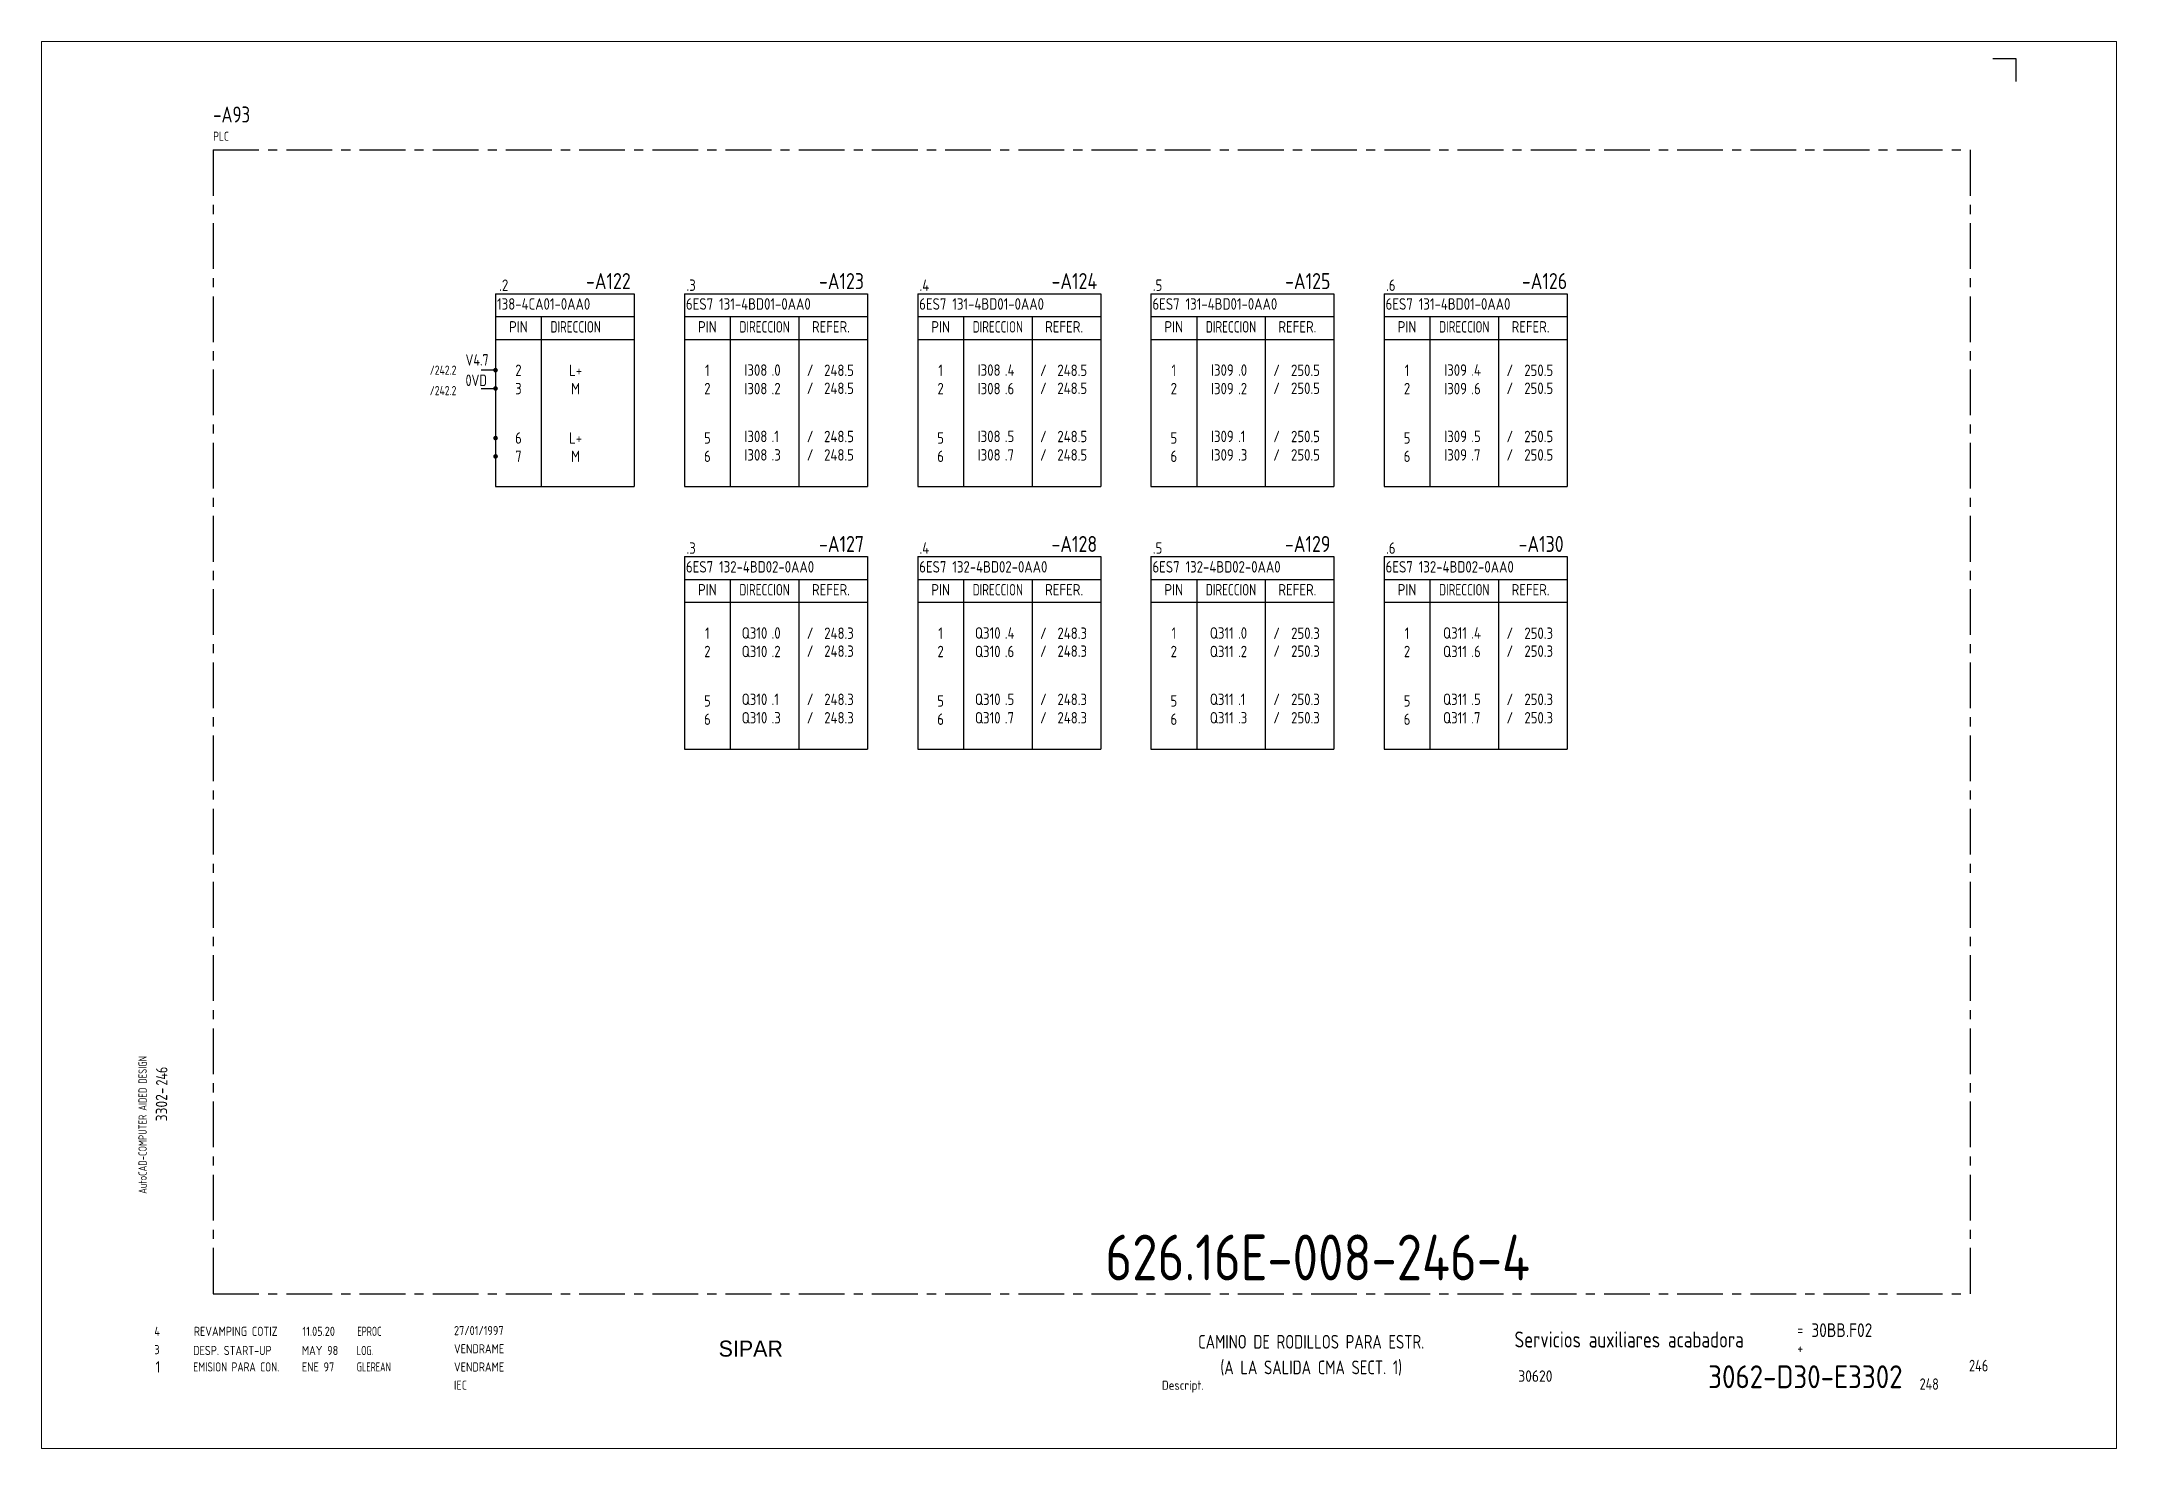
# Paper-space layout 'Presentación1' of a CAD drawing. Extents: x -12 to 442, y -7 to 301.
# The model-space entities are those that its viewports show. They can reach past a viewport. Long polylines and large blocks are cut down to what shows.
import ezdxf
from ezdxf.enums import TextEntityAlignment as Align

# ---------------------------------------------------------------- set-up
doc = ezdxf.new("R2010")
doc.units = 0
doc.header["$LTSCALE"] = 8
doc.header["$MEASUREMENT"] = 0
doc.linetypes.add('CENTER', pattern=[2, 1.25, -0.25, 0.25, -0.25])
doc.layers.get('0').update_dxf_attribs({"linetype": 'CONTINUOUS'})
doc.layers.add('CART', color=7, linetype='CONTINUOUS')
doc.styles.add('DIN', font='DIN', dxfattribs={"width": 0.85})
doc.styles.add('UNIV', font='UNIV')

# ---------------------------------------------------------------- blocks, each defined once
blk = doc.blocks.new('WB-FG100')
at = {"layer": 'CART', "color": 1}
for p, q in [((415, 297), (420, 297)), ((420, 297), (420, 292))]:
    blk.add_line(p, q, dxfattribs=at)
at = {"layer": 'CART', "color": 1, "style": 'DIN', "width": 0.8}
blk.add_text('AutoCAD-COMPUTER AIDED DESIGN', height=1.8, rotation=90, dxfattribs=at).set_placement((11.47, 48.84))
at = {"layer": 'CART', "color": 3, "style": 'DIN', "width": 0.8}
for s, p in [('=', (372.24, 17.91)), ('+', (372.24, 13.87))]:
    blk.add_text(s, height=2.5, dxfattribs=at).set_placement(p)
at = {"layer": 'CART', "color": 7, "style": 'DIN', "width": 0.9}
blk.add_attdef('FILE', text='', height=2.5, rotation=90, dxfattribs=at).set_placement((15.95, 68.38), align=Align.CENTER)
for tag, p in [('MOD-3', (13.92, 19)), ('MOD-2', (13.92, 15)), ('MOD-1', (13.92, 11)), ('NR.COMMESSA', (315, 9))]:
    blk.add_attdef(tag, text='', height=2.5, dxfattribs=at).set_placement(p, align=Align.MIDDLE)
at = {"layer": 'CART', "color": 7, "style": 'DIN'}
for tag, width, p in [('REV-3', 0.9, (21.66, 19)), ('DATA-3', 0.9, (45.37, 19)), ('NOME-3', 0.9, (57.37, 19)), ('REV-2', 0.9, (21.66, 15)), ('DATA-2', 0.9, (45.37, 15)), ('NOME-2', 0.9, (57.37, 15)), ('REV-1', 0.9, (21.66, 11)), ('DATA-1', 0.9, (45.37, 11)), ('NOME-1', 0.7, (57.37, 11))]:
    blk.add_attdef(tag, text='', height=2, dxfattribs=dict(at, width=width)).set_placement(p, align=Align.MIDDLE_LEFT)
at = {"layer": 'CART', "color": 7, "style": 'DIN', "width": 0.9}
for tag, p, height in [('DATA', (78.64, 17.94), 2), ('ESECUTORE', (78.64, 13.97), 2), ('CONTROLLORE', (78.64, 9.99), 2), ('NORMA', (78.64, 6.01), 2), ('SEGUE', (398.93, 5.65), 2.8)]:
    blk.add_attdef(tag, p, '', height=height, dxfattribs=at)
at = {"layer": 'CART', "color": 2, "style": 'DIN', "width": 0.9}
for tag, p in [('TITOLO-1/3', (266.5, 18.23)), ('TITOLO-2/3', (266.5, 13.18)), ('TITOLO-1/2', (266.5, 15.73)), ('TITOLO-3/3', (266.5, 8.13)), ('TITOLO-2/2', (266.5, 10.68))]:
    blk.add_attdef(tag, text='', height=3.5, dxfattribs=at).set_placement(p, align=Align.MIDDLE)
at = {"layer": 'CART', "color": 3, "style": 'DIN', "width": 0.9}
blk.add_attdef('ASSIEME', text='', height=3.5, dxfattribs=at).set_placement((334, 17), align=Align.MIDDLE)
at = {"layer": 'CART', "color": 3, "style": 'DIN', "width": 0.85}
for tag, p in [('=', (375.33, 16.63)), ('+', (375.33, 12.76))]:
    blk.add_attdef(tag, text='', height=3, dxfattribs=at).set_placement(p, align=Align.BOTTOM_LEFT)
at = {"layer": 'CART', "color": 2, "style": 'DIN', "width": 0.9}
blk.add_attdef('DISEGNO', text='', height=5, dxfattribs=at).set_placement((395.27, 6.35), align=Align.RIGHT)
at = {"layer": 'CART', "color": 3, "style": 'DIN', "width": 0.9}
blk.add_attdef('FOGLIO', text='', height=2.8, dxfattribs=at).set_placement((414.2, 9.56), align=Align.RIGHT)
at = {"layer": 'CART', "color": 1, "style": 'DIN', "width": 0.9}
blk.add_attdef('TIPOLOGIA', (233.37, 6), '', height=2, dxfattribs=at)
blk = doc.blocks.new('DESP')
at = {"linetype": 'Continuous', "style": 'DIN'}
for s, width, p in [('DESP. START-UP', 0.85, (21.62, 17.59)), ('MAY 98', 0.85, (45.38, 17.59)), ('LOG.', 0.7, (57.38, 17.59))]:
    blk.add_text(s, height=2, dxfattribs=dict(at, width=width)).set_placement(p)

msp = doc.modelspace()

# ---------------------------------------------------------------- linework, layer by layer
at = {"color": 3, "linetype": 'CENTER'}
for p, q in [((606, 277), (990, 277)), ((606, 277), (606, 27)), ((990, 277), (990, 27)), ((606, 27), (990, 27))]:
    msp.add_line(p, q, dxfattribs=at)
at = {"color": 3}
for p, q in [((667.72, 245.59), (667.72, 203.46)), ((667.72, 245.59), (698.04, 245.59)), ((698.04, 245.59), (698.04, 203.46)), ((709.02, 245.59), (749.02, 245.59)), ((709.02, 245.59), (709.02, 203.46)), ((749.02, 245.59), (749.02, 203.46)), ((760, 245.59), (760, 203.46)), ((760, 245.59), (800, 245.59)), ((800, 245.59), (800, 203.46)), ((810.97, 245.59), (850.97, 245.59)), ((810.97, 245.59), (810.97, 203.46)), ((850.97, 245.59), (850.97, 203.46)), ((861.95, 245.59), (901.95, 245.59)), ((861.95, 245.59), (861.95, 203.46)), ((901.95, 245.59), (901.95, 203.46)), ((667.72, 240.59), (698.04, 240.59)), ((677.72, 240.59), (677.72, 203.46)), ((709.02, 240.59), (749.02, 240.59)), ((719.02, 240.59), (719.02, 203.46)), ((734.02, 240.59), (734.02, 203.46)), ((760, 240.59), (800, 240.59)), ((770, 240.59), (770, 203.46)), ((785, 240.59), (785, 203.46)), ((810.97, 240.59), (850.97, 240.59)), ((820.97, 240.59), (820.97, 203.46)), ((835.97, 240.59), (835.97, 203.46)), ((861.95, 240.59), (901.95, 240.59)), ((871.95, 240.59), (871.95, 203.46)), ((886.95, 240.59), (886.95, 203.46)), ((667.72, 235.59), (698.04, 235.59)), ((709.02, 235.59), (749.02, 235.59)), ((760, 235.59), (800, 235.59)), ((810.97, 235.59), (850.97, 235.59)), ((861.95, 235.59), (901.95, 235.59)), ((667.72, 203.46), (698.04, 203.46)), ((709.02, 203.46), (749.02, 203.46)), ((760, 203.46), (800, 203.46)), ((810.97, 203.46), (850.97, 203.46)), ((861.95, 203.46), (901.95, 203.46)), ((709.02, 188.13), (709.02, 146)), ((709.02, 188.13), (749.02, 188.13)), ((749.02, 188.13), (749.02, 146)), ((760, 188.13), (800, 188.13)), ((760, 188.13), (760, 146)), ((800, 188.13), (800, 146)), ((810.97, 188.13), (850.97, 188.13)), ((810.97, 188.13), (810.97, 146)), ((850.97, 188.13), (850.97, 146)), ((861.95, 188.13), (901.95, 188.13)), ((861.95, 188.13), (861.95, 146)), ((901.95, 188.13), (901.95, 146)), ((709.02, 183.13), (749.02, 183.13)), ((719.02, 183.13), (719.02, 146)), ((734.02, 183.13), (734.02, 146)), ((760, 183.13), (800, 183.13)), ((770, 183.13), (770, 146)), ((785, 183.13), (785, 146)), ((810.97, 183.13), (850.97, 183.13)), ((820.97, 183.13), (820.97, 146)), ((835.97, 183.13), (835.97, 146)), ((861.95, 183.13), (901.95, 183.13)), ((871.95, 183.13), (871.95, 146)), ((886.95, 183.13), (886.95, 146)), ((709.02, 178.13), (749.02, 178.13)), ((760, 178.13), (800, 178.13)), ((810.97, 178.13), (850.97, 178.13)), ((861.95, 178.13), (901.95, 178.13)), ((709.02, 146), (749.02, 146)), ((760, 146), (800, 146)), ((810.97, 146), (850.97, 146)), ((861.95, 146), (901.95, 146))]:
    msp.add_line(p, q, dxfattribs=at)
for p, q in [((667.72, 228.87), (664.6, 228.87)), ((664.6, 224.87), (667.72, 224.87))]:
    msp.add_line(p, q)
at = {"linetype": 'Continuous', "const_width": 0.5}
for points in [[(667.47, 228.87, 1), (667.97, 228.87, 1)], [(667.47, 224.87, 1), (667.97, 224.87, 1)], [(667.47, 214.03, 1), (667.97, 214.03, 1)], [(667.47, 210.03, 1), (667.97, 210.03, 1)]]:
    msp.add_lwpolyline(points, format="xyb", close=True, dxfattribs=at)

# ---------------------------------------------------------------- block references
at = {"linetype": 'Continuous'}
msp.add_blockref('DESP', (580, -4), dxfattribs=at)
at = {"layer": 'CART'}
ref = msp.add_blockref('WB-FG100', (580, 0), dxfattribs=at)
ref.add_attrib('TIPOLOGIA', 'Descript.', (813.37, 6), dxfattribs={"color": 1, "height": 2, "style": 'DIN', "width": 0.9})
ref.add_attrib('ASSIEME', 'Servicios auxiliares acabadora', dxfattribs={"color": 3, "height": 3.5, "style": 'DIN', "width": 0.8}).set_placement((915.5, 17), align=Align.MIDDLE)
ref.add_attrib('=', '30BB.F02', dxfattribs={"color": 3, "height": 3, "style": 'DIN', "width": 0.85}).set_placement((955.33, 16.63), align=Align.BOTTOM_LEFT)
ref.add_attrib('NR.COMMESSA', '30620', dxfattribs={"color": 7, "height": 2.5, "style": 'DIN', "width": 0.9}).set_placement((895, 9), align=Align.MIDDLE)
ref.add_attrib('DISEGNO', '3062-D30-E3302', dxfattribs={"color": 2, "height": 5, "style": 'DIN', "width": 0.9}).set_placement((975.27, 6.35), align=Align.RIGHT)
ref.add_attrib('DATA', '27/01/1997', (658.64, 17.94), dxfattribs={"color": 7, "height": 2, "style": 'DIN', "width": 0.85})
ref.add_attrib('ESECUTORE', 'VENDRAME', (658.64, 13.97), dxfattribs={"color": 7, "height": 2, "style": 'DIN', "width": 0.85})
ref.add_attrib('CONTROLLORE', 'VENDRAME', (658.64, 9.99), dxfattribs={"color": 7, "height": 2, "style": 'DIN', "width": 0.85})
ref.add_attrib('NORMA', 'IEC', (658.64, 6.01), dxfattribs={"color": 7, "height": 2, "style": 'DIN', "width": 0.85})
ref.add_attrib('MOD-1', '1', dxfattribs={"color": 7, "height": 2.5, "style": 'DIN', "width": 0.9}).set_placement((593.92, 11), align=Align.MIDDLE)
ref.add_attrib('REV-1', 'EMISION PARA CON.', dxfattribs={"color": 7, "height": 2, "style": 'DIN', "width": 0.8}).set_placement((601.66, 11), align=Align.MIDDLE_LEFT)
ref.add_attrib('DATA-1', 'ENE 97', dxfattribs={"color": 7, "height": 2, "style": 'DIN', "width": 0.85}).set_placement((625.37, 11), align=Align.MIDDLE_LEFT)
ref.add_attrib('NOME-1', 'GLEREAN', dxfattribs={"color": 7, "height": 2, "style": 'DIN', "width": 0.7}).set_placement((637.37, 11), align=Align.MIDDLE_LEFT)
ref.add_attrib('FILE', '3302-', dxfattribs={"color": 7, "height": 2.5, "rotation": 90, "style": 'DIN', "width": 0.9}).set_placement((595.95, 68.38), align=Align.CENTER)

# ---------------------------------------------------------------- texts
at = {"color": 3, "style": 'DIN', "width": 0.8}
msp.add_text('-A93', height=3.5, dxfattribs=at).set_placement((606, 283))
at = {"style": 'DIN'}
for s, height, width, p in [('PLC', 2, 0.8, (606, 279)), ('138-4CA01-0AA0', 2.5, 0.85, (668.05, 242.09)), ('6ES7 131-4BD01-0AA0', 2.5, 0.85, (709.34, 242.09)), ('6ES7 131-4BD01-0AA0', 2.5, 0.85, (760.32, 242.09)), ('6ES7 131-4BD01-0AA0', 2.5, 0.85, (811.3, 242.09)), ('6ES7 131-4BD01-0AA0', 2.5, 0.85, (862.27, 242.09)), ('V4.7', 2.5, 0.8, (661.16, 229.87)), ('0VD', 2.5, 0.8, (661.16, 225.4)), ('.0', 2.5, 0.85, (728.05, 227.64)), ('.4', 2.5, 0.85, (779.03, 227.64)), ('.0', 2.5, 0.85, (830.01, 227.64)), ('.4', 2.5, 0.85, (880.99, 227.64)), ('.2', 2.5, 0.85, (728.05, 223.59)), ('.6', 2.5, 0.85, (779.03, 223.59)), ('.2', 2.5, 0.85, (830.01, 223.59)), ('.6', 2.5, 0.85, (880.99, 223.59)), ('.1', 2.5, 0.85, (728.05, 213.14)), ('.5', 2.5, 0.85, (779.03, 213.14)), ('.1', 2.5, 0.85, (830.01, 213.14)), ('.5', 2.5, 0.85, (880.99, 213.14)), ('.3', 2.5, 0.85, (728.05, 209.1)), ('.7', 2.5, 0.85, (779.03, 209.1)), ('.3', 2.5, 0.85, (830.01, 209.1)), ('.7', 2.5, 0.85, (880.99, 209.1)), ('6ES7 132-4BD02-0AA0', 2.5, 0.85, (709.34, 184.63)), ('6ES7 132-4BD02-0AA0', 2.5, 0.85, (760.32, 184.63)), ('6ES7 132-4BD02-0AA0', 2.5, 0.85, (811.3, 184.63)), ('6ES7 132-4BD02-0AA0', 2.5, 0.85, (862.27, 184.63)), ('.0', 2.5, 0.85, (728.05, 170.17)), ('.4', 2.5, 0.85, (779.03, 170.17)), ('.0', 2.5, 0.85, (830.01, 170.17)), ('.4', 2.5, 0.85, (880.99, 170.17)), ('.2', 2.5, 0.85, (728.05, 166.13)), ('.6', 2.5, 0.85, (779.03, 166.13)), ('.2', 2.5, 0.85, (830.01, 166.13)), ('.6', 2.5, 0.85, (880.99, 166.13)), ('.1', 2.5, 0.85, (728.05, 155.68)), ('.5', 2.5, 0.85, (779.03, 155.68)), ('.1', 2.5, 0.85, (830.01, 155.68)), ('.5', 2.5, 0.85, (880.99, 155.68)), ('.3', 2.5, 0.85, (728.05, 151.64)), ('.7', 2.5, 0.85, (779.03, 151.64)), ('.3', 2.5, 0.85, (830.01, 151.64)), ('.7', 2.5, 0.85, (880.99, 151.64)), ('248', 2.5, 0.8, (979, 6))]:
    msp.add_text(s, height=height, dxfattribs=dict(at, width=width)).set_placement(p)
at = {"color": 3, "style": 'DIN'}
for s, height, width, p in [('-A122', 3.5, 0.85, (697.27, 246.59)), ('-A123', 3.5, 0.85, (748.25, 246.59)), ('-A124', 3.5, 0.85, (799.22, 246.59)), ('-A125', 3.5, 0.85, (850.2, 246.59)), ('-A126', 3.5, 0.85, (901.95, 246.59)), ('-A127', 3.5, 0.85, (748.25, 189.13)), ('-A128', 3.5, 0.85, (799.22, 189.13)), ('-A129', 3.5, 0.85, (850.2, 189.13)), ('-A130', 3.5, 0.85, (901.18, 189.13)), ('246', 2.56, 0.8, (994, 10))]:
    msp.add_text(s, height=height, dxfattribs=dict(at, width=width)).set_placement(p, align=Align.RIGHT)
at = {"style": 'DIN', "width": 0.85}
for s, p in [('.2', (669.51, 246.19)), ('.3', (710.47, 246.19)), ('.4', (761.45, 246.19)), ('.5', (812.43, 246.19)), ('.6', (863.4, 246.19)), ('PIN', (672.72, 237.09)), ('PIN', (714.02, 237.09)), ('REFER.', (741.02, 237.09)), ('PIN', (765, 237.09)), ('REFER.', (792, 237.09)), ('PIN', (815.97, 237.09)), ('REFER.', (842.97, 237.09)), ('PIN', (866.95, 237.09)), ('REFER.', (893.95, 237.09)), ('2', (672.72, 227.59)), ('L+', (685.22, 227.59)), ('1', (714.02, 227.59)), ('/', (736.48, 227.59)), ('248.5', (742.79, 227.59)), ('1', (765, 227.59)), ('/', (787.46, 227.59)), ('248.5', (793.77, 227.59)), ('1', (815.97, 227.59)), ('/', (838.44, 227.59)), ('250.5', (844.75, 227.59)), ('1', (866.95, 227.59)), ('/', (889.42, 227.59)), ('250.5', (895.73, 227.59)), ('3', (672.72, 223.59)), ('M', (685.22, 223.59)), ('2', (714.02, 223.59)), ('/', (736.48, 223.66)), ('248.5', (742.79, 223.66)), ('2', (765, 223.59)), ('/', (787.46, 223.66)), ('248.5', (793.77, 223.66)), ('2', (815.97, 223.59)), ('/', (838.44, 223.66)), ('250.5', (844.75, 223.66)), ('2', (866.95, 223.59)), ('/', (889.42, 223.66)), ('250.5', (895.73, 223.66)), ('6', (672.72, 212.8)), ('L+', (685.22, 212.8)), ('5', (714.02, 212.8)), ('/', (736.48, 213.12)), ('248.5', (742.79, 213.12)), ('5', (765, 212.8)), ('/', (787.46, 213.12)), ('248.5', (793.77, 213.12)), ('5', (815.97, 212.8)), ('/', (838.44, 213.12)), ('250.5', (844.75, 213.12)), ('5', (866.95, 212.8)), ('/', (889.42, 213.12)), ('250.5', (895.73, 213.12)), ('7', (672.72, 208.8)), ('M', (685.22, 208.8)), ('6', (714.02, 208.8)), ('/', (736.48, 209.1)), ('248.5', (742.79, 209.1)), ('6', (765, 208.8)), ('/', (787.46, 209.1)), ('248.5', (793.77, 209.1)), ('6', (815.97, 208.8)), ('/', (838.44, 209.1)), ('250.5', (844.75, 209.1)), ('6', (866.95, 208.8)), ('/', (889.42, 209.1)), ('250.5', (895.73, 209.1)), ('.3', (710.47, 188.73)), ('.4', (761.45, 188.73)), ('.5', (812.43, 188.73)), ('.6', (863.4, 188.73)), ('PIN', (714.02, 179.63)), ('REFER.', (741.02, 179.63)), ('PIN', (765, 179.63)), ('REFER.', (792, 179.63)), ('PIN', (815.97, 179.63)), ('REFER.', (842.97, 179.63)), ('PIN', (866.95, 179.63)), ('REFER.', (893.95, 179.63)), ('1', (714.02, 170.13)), ('/', (736.48, 170.12)), ('248.3', (742.79, 170.12)), ('1', (765, 170.13)), ('/', (787.46, 170.12)), ('248.3', (793.77, 170.12)), ('1', (815.97, 170.13)), ('/', (838.44, 170.12)), ('250.3', (844.75, 170.12)), ('1', (866.95, 170.13)), ('/', (889.42, 170.12)), ('250.3', (895.73, 170.12)), ('2', (714.02, 166.13)), ('/', (736.48, 166.2)), ('248.3', (742.79, 166.2)), ('2', (765, 166.13)), ('/', (787.46, 166.2)), ('248.3', (793.77, 166.2)), ('2', (815.97, 166.13)), ('/', (838.44, 166.2)), ('250.3', (844.75, 166.2)), ('2', (866.95, 166.13)), ('/', (889.42, 166.2)), ('250.3', (895.73, 166.2)), ('5', (714.02, 155.33)), ('/', (736.48, 155.66)), ('248.3', (742.79, 155.66)), ('5', (765, 155.33)), ('/', (787.46, 155.66)), ('248.3', (793.77, 155.66)), ('5', (815.97, 155.33)), ('/', (838.44, 155.66)), ('250.3', (844.75, 155.66)), ('5', (866.95, 155.33)), ('/', (889.42, 155.66)), ('250.3', (895.73, 155.66)), ('6', (714.02, 151.33)), ('/', (736.48, 151.64)), ('248.3', (742.79, 151.64)), ('6', (765, 151.33)), ('/', (787.46, 151.64)), ('248.3', (793.77, 151.64)), ('6', (815.97, 151.33)), ('/', (838.44, 151.64)), ('250.3', (844.75, 151.64)), ('6', (866.95, 151.33)), ('/', (889.42, 151.64)), ('250.3', (895.73, 151.64))]:
    msp.add_text(s, height=2.5, dxfattribs=at).set_placement(p, align=Align.CENTER)
at = {"style": 'DIN', "width": 0.596129}
for p, p2 in [((679.72, 237.09), (690.72, 237.09)), ((721.02, 237.09), (732.02, 237.09)), ((772, 237.09), (783, 237.09)), ((822.97, 237.09), (833.97, 237.09)), ((873.95, 237.09), (884.95, 237.09)), ((721.02, 179.63), (732.02, 179.63)), ((772, 179.63), (783, 179.63)), ((822.97, 179.63), (833.97, 179.63)), ((873.95, 179.63), (884.95, 179.63))]:
    msp.add_text('DIRECCION', height=2.5, dxfattribs=at).set_placement(p, p2, align=Align.FIT)
at = {"style": 'DIN'}
for s, height, width, p in [('/242.2', 2, 0.8, (659.16, 227.87)), ('I308', 2.5, 0.85, (727.12, 227.64)), ('I308', 2.5, 0.85, (778.1, 227.64)), ('I309', 2.5, 0.85, (829.07, 227.64)), ('I309', 2.5, 0.85, (880.05, 227.64)), ('/242.2', 2, 0.8, (659.16, 223.4)), ('I308', 2.5, 0.85, (727.12, 223.59)), ('I308', 2.5, 0.85, (778.1, 223.59)), ('I309', 2.5, 0.85, (829.07, 223.59)), ('I309', 2.5, 0.85, (880.05, 223.59)), ('I308', 2.5, 0.85, (727.12, 213.14)), ('I308', 2.5, 0.85, (778.1, 213.14)), ('I309', 2.5, 0.85, (829.07, 213.14)), ('I309', 2.5, 0.85, (880.05, 213.14)), ('I308', 2.5, 0.85, (727.12, 209.1)), ('I308', 2.5, 0.85, (778.1, 209.1)), ('I309', 2.5, 0.85, (829.07, 209.1)), ('I309', 2.5, 0.85, (880.05, 209.1)), ('Q310', 2.5, 0.85, (727.12, 170.17)), ('Q310', 2.5, 0.85, (778.1, 170.17)), ('Q311', 2.5, 0.85, (829.07, 170.17)), ('Q311', 2.5, 0.85, (880.05, 170.17)), ('Q310', 2.5, 0.85, (727.12, 166.13)), ('Q310', 2.5, 0.85, (778.1, 166.13)), ('Q311', 2.5, 0.85, (829.07, 166.13)), ('Q311', 2.5, 0.85, (880.05, 166.13)), ('Q310', 2.5, 0.85, (727.12, 155.68)), ('Q310', 2.5, 0.85, (778.1, 155.68)), ('Q311', 2.5, 0.85, (829.07, 155.68)), ('Q311', 2.5, 0.85, (880.05, 155.68)), ('Q310', 2.5, 0.85, (727.12, 151.64)), ('Q310', 2.5, 0.85, (778.1, 151.64)), ('Q311', 2.5, 0.85, (829.07, 151.64)), ('Q311', 2.5, 0.85, (880.05, 151.64))]:
    msp.add_text(s, height=height, dxfattribs=dict(at, width=width)).set_placement(p, align=Align.RIGHT)
at = {"style": 'DIN', "width": 0.8}
msp.add_text('246', height=2.5, rotation=90, dxfattribs=at).set_placement((596, 72.5))
at = {"linetype": 'Continuous', "style": 'DIN'}
for s, width, p in [('4', 0.85, (593.14, 17.78)), ('REVAMPING COTIZ', 0.85, (601.77, 17.78)), ('11.05.20', 0.85, (625.52, 17.78)), ('EPROC', 0.7, (637.52, 17.78)), ('3', 0.85, (593.14, 13.78))]:
    msp.add_text(s, height=2, dxfattribs=dict(at, width=width)).set_placement(p)
at = {"color": 3, "style": 'DIN', "width": 0.8}
for s, p in [('CAMINO DE RODILLOS PARA ESTR.', (846, 15)), ('(A LA SALIDA CMA SECT. 1)', (846, 9.4))]:
    msp.add_text(s, height=3, dxfattribs=at).set_placement(p, align=Align.CENTER)
at = {"color": 2, "insert": (801, 39.92), "char_height": 10, "width": 111.0411, "attachment_point": 1, "style": 'DIN'}
msp.add_mtext('626.16E-008-246-4', dxfattribs=at)
at = {"layer": 'CART', "color": 2, "linetype": 'Continuous', "style": 'UNIV'}
msp.add_text('SIPAR', height=3.5, dxfattribs=at).set_placement((723.5, 13.25), align=Align.CENTER)

psp = doc.layouts.new('Presentación1')

# ---------------------------------------------------------------- viewports
at = {"layer": '0', "linetype": 'Continuous'}
psp.add_viewport(center=(215.26, 146.83), size=(453.55, 307.5403), view_center_point=(795.25, 146.94), view_height=307.5406, dxfattribs=at)

doc.saveas('drawing.dxf')
